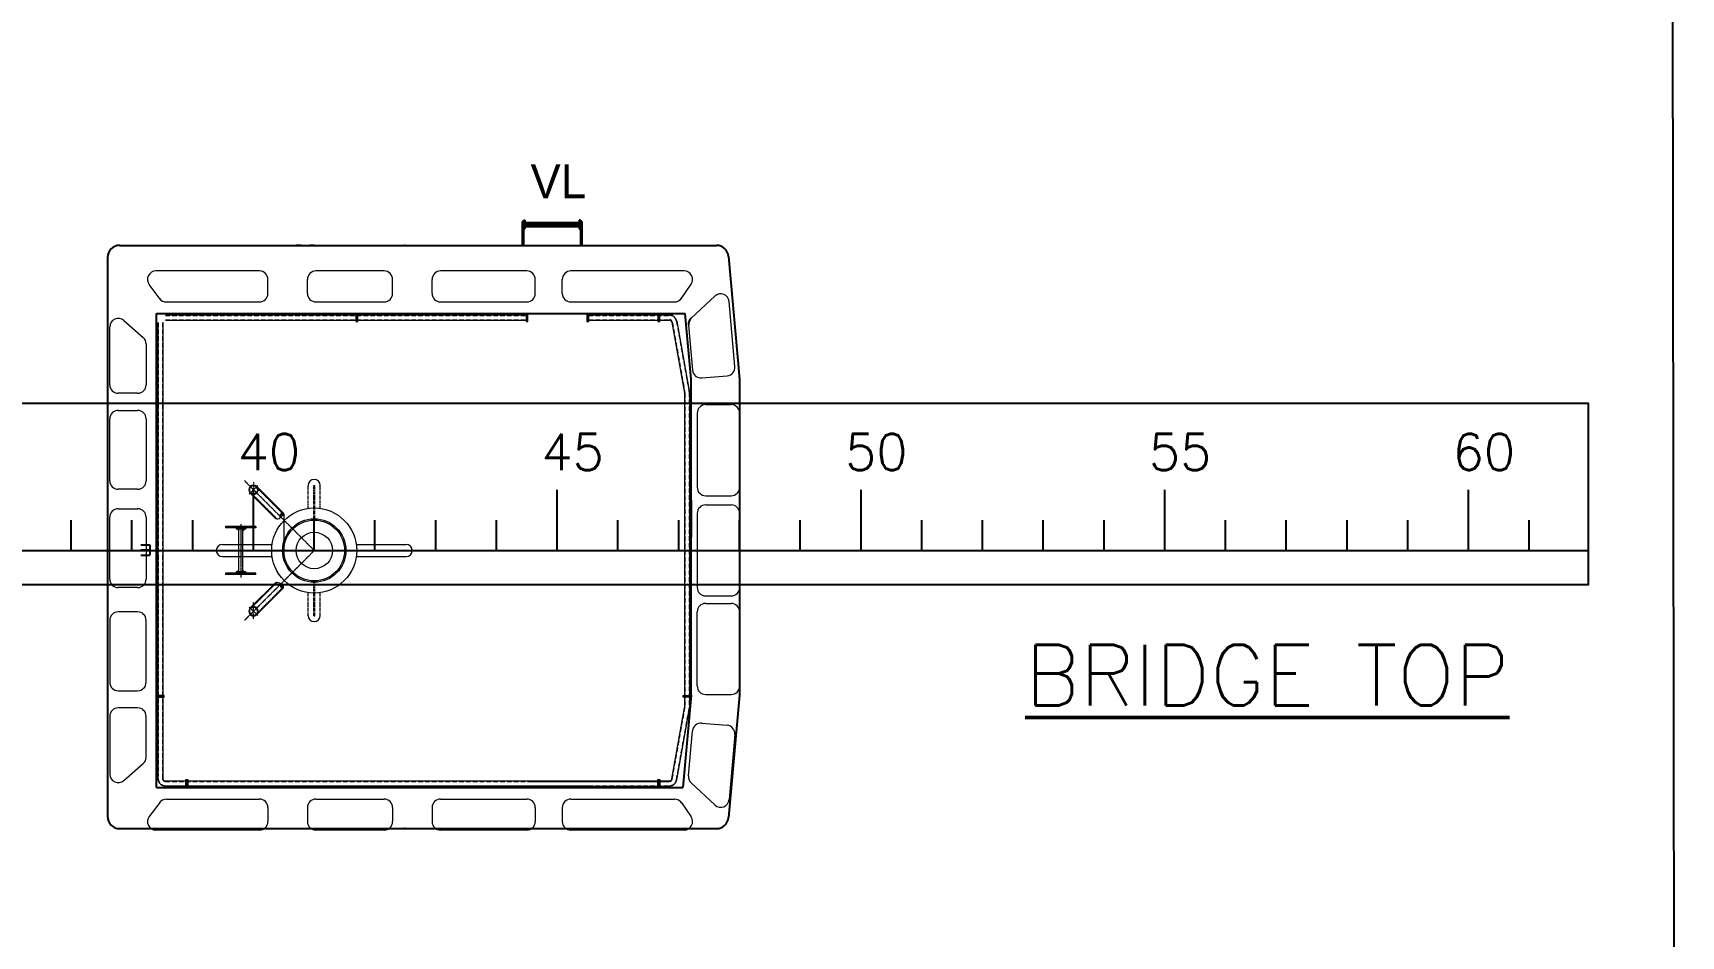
# Model space of a CAD drawing. Extents: x 766778 to 845620, y 133762 to 209800.
# Drawn here: x 832052 to 845616, y 180540 to 187972 of the extents above; entities that cross this region are included whole.
import ezdxf
from ezdxf.enums import TextEntityAlignment as Align
from ezdxf.xclip import XClip

# ---------------------------------------------------------------- set-up
doc = ezdxf.new("R2010")
doc.units = 0
doc.header["$MEASUREMENT"] = 0
doc.header["$XCLIPFRAME"] = 2
for name, pattern in [('CENTER', [2, 1.25, -0.25, 0.25, -0.25]), ('CONTINUA', [0]), ('DASHED', [0.75, 0.5, -0.25]), ('HIDDEN2', [0.1875, 0.125, -0.0625])]:
    doc.linetypes.add(name, pattern=pattern)
doc.layers.get('0').update_dxf_attribs({"color": 1, "linetype": 'CONTINUOUS'})
for name, color, linetype in [('GA', 7, 'CONTINUOUS'), ('OUTFIT-ESCAPE LADDERS', 7, 'CONTINUOUS'), ('SS', 1, 'CONTINUOUS')]:
    doc.layers.add(name, color=color, linetype=linetype)
doc.layers.add('TXT-050', color=3, linetype='CONTINUOUS', lineweight=50)
doc.styles.add('Annotative', font='txt')
doc.styles.add('ROMANS', font='ROMANS')

# ---------------------------------------------------------------- blocks, each defined once
blk = doc.blocks.new('BL FRAME RULER')
at = {"color": 1, "linetype": 'Continuous'}
for points in [[(221108, 79357), (221108, 79857)], [(223608, 79357), (223608, 79857)], [(226108, 79357), (226108, 79857)], [(228608, 79357), (228608, 79857)], [(231108, 79357), (231108, 79857)], [(219608, 79357), (219608, 79607)], [(220108, 79357), (220108, 79607)], [(220608, 79357), (220608, 79607)], [(221608, 79357), (221608, 79607)], [(222108, 79357), (222108, 79607)], [(222608, 79357), (222608, 79607)], [(223108, 79357), (223108, 79607)], [(224108, 79357), (224108, 79607)], [(224608, 79357), (224608, 79607)], [(225108, 79357), (225108, 79607)], [(225608, 79357), (225608, 79607)], [(226608, 79357), (226608, 79607)], [(227108, 79357), (227108, 79607)], [(227608, 79357), (227608, 79607)], [(228108, 79357), (228108, 79607)], [(229108, 79357), (229108, 79607)], [(229608, 79357), (229608, 79607)], [(230108, 79357), (230108, 79607)], [(230608, 79357), (230608, 79607)], [(231608, 79357), (231608, 79607)]]:
    blk.add_lwpolyline(points, dxfattribs=at)
at = {"linetype": 'Continuous'}
blk.add_lwpolyline([(198608, 79357), (233608, 79357)], dxfattribs=at)
at = {"color": 7, "linetype": 'Continuous', "char_height": 300, "attachment_point": 1, "style": 'ROMANS'}
for s, insert in [('40', (220977, 80319)), ('45', (223477, 80319)), ('50', (225977, 80319)), ('55', (228477, 80319)), ('60', (230977, 80319))]:
    blk.add_mtext_dynamic_manual_height_columns(s, width=571.62, gutter_width=1, heights=[0], dxfattribs=dict(at, insert=insert))
blk = doc.blocks.new('VERTICAL LADDER')
at = {"color": 0, "linetype": 'ByBlock', "lineweight": -2}
for p, q in [((-220, -7), (-220, 166)), ((-210, 8), (-210, 166)), ((210, -7), (210, 166)), ((220, -7), (220, 166)), ((-215, 0), (-215, 31)), ((215, 31), (-215, 31)), ((-215, 16), (215, 16)), ((-215, 0), (215, 0)), ((-200, 48), (-210, 48)), ((-210, -17), (-210, 37)), ((-200, -17), (-200, 48)), ((200, -17), (200, 48)), ((200, 48), (210, 48)), ((210, -17), (210, 37)), ((210, -17), (210, 36)), ((215, 0), (215, 31)), ((-220, -7), (-210, -7)), ((-210, -17), (-200, -17)), ((210, -17), (200, -17)), ((220, -7), (210, -7))]:
    blk.add_line(p, q, dxfattribs=at)
at = {"ltscale": 2.5}
for points in [[(-220, 166), (-210, 166)], [(210, 166), (220, 166)]]:
    blk.add_lwpolyline(points, dxfattribs=at)
blk = doc.blocks.new('FN2')
at = {"color": 253, "linetype": 'CENTER', "lineweight": 9}
for p, q in [((23913, 21092), (24488, 20517)), ((23883, 20733), (23883, 20296)), ((23913, 19941), (24488, 20517))]:
    blk.add_line(p, q, dxfattribs=at)
at = {"color": 253, "lineweight": 9, "ltscale": 0.15}
for p, q in [((23953, 20982), (24023, 21052)), ((24484, 21053), (24492, 21053)), ((23682, 20521), (24227, 20521)), ((23682, 20513), (24227, 20513)), ((23732, 20567), (24142, 20567)), ((24749, 20521), (25294, 20521)), ((24749, 20513), (25294, 20513)), ((24835, 20567), (25245, 20567)), ((23732, 20467), (24142, 20467)), ((24835, 20467), (25245, 20467)), ((23953, 20052), (24023, 19982)), ((24484, 19980), (24492, 19980))]:
    blk.add_line(p, q, dxfattribs=at)
at = {"color": 253, "linetype": 'CENTER', "lineweight": 9, "ltscale": 0.15}
for p, q in [((23988, 21080), (23988, 20941)), ((23988, 19954), (23988, 20092))]:
    blk.add_line(p, q, dxfattribs=at)
at = {"color": 253, "linetype": 'HIDDEN2', "lineweight": 9}
for p, q in [((24225, 20826), (24011, 21040)), ((24180, 20779), (23965, 20994)), ((24180, 20255), (23965, 20040)), ((24225, 20208), (24011, 19994))]:
    blk.add_line(p, q, dxfattribs=at)
at = {"color": 253, "linetype": 'Continuous', "lineweight": 9, "ltscale": 20}
for p, q in [((24234, 20824), (24015, 21044)), ((24172, 20779), (23961, 20990)), ((24172, 20255), (23961, 20044)), ((24234, 20209), (24015, 19990))]:
    blk.add_line(p, q, dxfattribs=at)
at = {"color": 253, "linetype": 'CENTER', "lineweight": 9, "ltscale": 20}
for p, q in [((24438, 20863), (24438, 21052)), ((24484, 20778), (24484, 21053)), ((24492, 20778), (24492, 21053)), ((24538, 20863), (24538, 21052)), ((24484, 19980), (24484, 20256)), ((24492, 19980), (24492, 20256)), ((24438, 19980), (24438, 20170)), ((24538, 19980), (24538, 20170))]:
    blk.add_line(p, q, dxfattribs=at)
at = {"color": 253, "linetype": 'Continuous', "lineweight": 9}
for p, q in [((24008, 20714), (23758, 20714)), ((24008, 20704), (23758, 20704)), ((23846, 20704), (23846, 20692)), ((23921, 20692), (23846, 20692)), ((23856, 20692), (23868, 20679)), ((23868, 20342), (23868, 20692)), ((23899, 20342), (23899, 20692)), ((23910, 20692), (23899, 20679)), ((23921, 20704), (23921, 20692)), ((23921, 20692), (23931, 20704)), ((23856, 20342), (23868, 20355)), ((23910, 20342), (23899, 20355)), ((24008, 20330), (23758, 20330)), ((24008, 20320), (23758, 20320)), ((23921, 20342), (23846, 20342)), ((23846, 20342), (23846, 20330)), ((23921, 20330), (23846, 20330)), ((23921, 20342), (23921, 20330)), ((23921, 20342), (23931, 20330))]:
    blk.add_line(p, q, dxfattribs=at)
at = {"color": 253, "lineweight": 9, "ltscale": 0.25}
for p, q in [((23758, 20714), (23758, 20704)), ((24008, 20714), (24008, 20704)), ((24488, 20517), (24488, 20517)), ((23758, 20330), (23758, 20320)), ((24008, 20320), (24008, 20330))]:
    blk.add_line(p, q, dxfattribs=at)
at = {"color": 253, "linetype": 'CONTINUA', "lineweight": 9, "ltscale": 20}
blk.add_line((23732, 20513), (23732, 20521), dxfattribs=at)
at = {"color": 253, "lineweight": 9, "ltscale": 0.15}
for radius in [350, 261, 250, 150]:
    blk.add_circle((24488, 20517), radius, dxfattribs=at)
at = {"color": 253, "lineweight": 9, "ltscale": 0.25}
for centre, radius, start, end in [((23988, 21017), 38, 45.0082, 225.0082), ((24488, 21052), 50, 0, 180), ((23988, 20017), 38, 134.9918, 314.9918), ((24488, 19982), 50, 180, 0)]:
    blk.add_arc(centre, radius, start, end, dxfattribs=at)
at = {"color": 253, "linetype": 'HIDDEN2', "lineweight": 9}
for centre, radius, start, end in [((23988, 21017), 32.8, 45.0082, 225.0082), ((23988, 21017), 38, 225.0082, 45.0082), ((23988, 21017), 32.8, 225.0082, 45.0082), ((23988, 20017), 32.8, 134.9918, 314.9918), ((23988, 20017), 38, 314.9918, 134.9918), ((23988, 20017), 32.8, 314.9918, 134.9918)]:
    blk.add_arc(centre, radius, start, end, dxfattribs=at)
at = {"color": 253, "lineweight": 9, "ltscale": 0.15}
for centre, start, end in [((23732, 20517), 90, 270), ((25244, 20517), 270, 90)]:
    blk.add_arc(centre, 50, start, end, dxfattribs=at)
for points in [[(24172, 20779), (24180, 20779), (24201, 20781), (24208, 20787), (24209, 20796), (24210, 20808), (24212, 20816), (24219, 20823), (24225, 20826), (24234, 20825), (24236, 20815), (24231, 20806), (24224, 20801), (24209, 20796)], [(24172, 20255), (24180, 20255), (24201, 20252), (24208, 20246), (24209, 20237), (24210, 20225), (24212, 20217), (24219, 20211), (24225, 20208), (24234, 20209), (24236, 20218), (24231, 20228), (24224, 20232), (24209, 20237)]]:
    blk.add_spline(points, degree=3, dxfattribs=at)
for points, knots in [([(24215, 20803), (24215, 20804), (24215, 20804), (24215, 20805), (24215, 20806), (24215, 20807), (24215, 20807), (24215, 20808), (24215, 20808), (24215, 20809), (24215, 20809), (24215, 20810), (24215, 20810), (24215, 20812), (24216, 20813), (24216, 20814), (24217, 20814), (24217, 20815), (24217, 20815), (24219, 20816), (24220, 20817), (24221, 20818), (24221, 20819), (24222, 20819), (24222, 20819), (24222, 20819), (24223, 20819), (24223, 20820), (24224, 20820), (24225, 20820), (24225, 20821), (24226, 20821), (24226, 20821), (24227, 20821), (24228, 20821), (24229, 20821), (24229, 20821), (24230, 20821), (24230, 20821), (24231, 20821), (24231, 20821), (24231, 20821)], [49.234711, 49.234711, 49.234711, 49.234711, 50.336254, 50.336254, 52.539341, 52.539341, 53.752832, 53.752832, 54.86025, 54.86025, 55.967668, 55.967668, 58.182504, 58.182504, 62.612177, 62.612177, 64.241998, 64.241998, 65.871819, 65.871819, 70.862115, 70.862115, 71.967032, 71.967032, 72.83659, 72.83659, 73.706148, 73.706148, 75.445265, 75.445265, 77.697555, 77.697555, 79.949846, 79.949846, 82.202137, 82.202137, 84.454427, 84.454427, 86.113047, 86.113047, 87.25659, 87.25659, 87.25659, 87.25659]), ([(24231, 20821), (24231, 20821), (24231, 20821), (24231, 20821), (24231, 20821), (24231, 20820), (24231, 20820), (24231, 20819), (24231, 20819), (24231, 20818), (24231, 20817), (24231, 20816), (24231, 20816), (24231, 20815), (24231, 20814), (24230, 20813), (24230, 20812), (24229, 20811), (24229, 20810), (24228, 20810), (24228, 20810), (24228, 20809), (24228, 20809), (24227, 20809), (24227, 20809), (24226, 20808), (24225, 20807), (24223, 20807), (24222, 20806), (24220, 20805), (24218, 20805), (24216, 20804), (24215, 20803), (24215, 20803)], [89.010628, 89.010628, 89.010628, 89.010628, 89.826698, 89.826698, 91.464298, 91.464298, 93.101898, 93.101898, 94.739498, 94.739498, 96.745202, 96.745202, 98.115105, 98.115105, 100.941587, 100.941587, 104.538914, 104.538914, 106.730458, 106.730458, 107.91355, 107.91355, 109.327633, 109.327633, 110.741716, 110.741716, 114.759276, 114.759276, 117.128808, 117.128808, 122.419062, 122.419062, 124.591135, 124.591135, 124.591135, 124.591135]), ([(24215, 20230), (24215, 20230), (24215, 20230), (24215, 20228), (24215, 20228), (24215, 20227), (24215, 20226), (24215, 20226), (24215, 20225), (24215, 20225), (24215, 20225), (24215, 20224), (24215, 20223), (24215, 20222), (24216, 20221), (24216, 20220), (24217, 20219), (24217, 20219), (24217, 20218), (24219, 20217), (24220, 20216), (24221, 20215), (24221, 20215), (24222, 20215), (24222, 20215), (24222, 20214), (24223, 20214), (24223, 20214), (24224, 20214), (24225, 20213), (24225, 20213), (24226, 20213), (24226, 20212), (24227, 20212), (24228, 20212), (24229, 20212), (24229, 20212), (24230, 20212), (24230, 20212), (24231, 20212), (24231, 20213), (24231, 20213)], [49.234711, 49.234711, 49.234711, 49.234711, 50.336254, 50.336254, 52.539341, 52.539341, 53.752832, 53.752832, 54.86025, 54.86025, 55.967668, 55.967668, 58.182504, 58.182504, 62.612177, 62.612177, 64.241998, 64.241998, 65.871819, 65.871819, 70.862115, 70.862115, 71.967032, 71.967032, 72.83659, 72.83659, 73.706148, 73.706148, 75.445265, 75.445265, 77.697555, 77.697555, 79.949846, 79.949846, 82.202137, 82.202137, 84.454427, 84.454427, 86.113047, 86.113047, 87.25659, 87.25659, 87.25659, 87.25659]), ([(24231, 20213), (24231, 20213), (24231, 20213), (24231, 20213), (24231, 20213), (24231, 20213), (24231, 20214), (24231, 20214), (24231, 20215), (24231, 20216), (24231, 20216), (24231, 20217), (24231, 20218), (24231, 20219), (24231, 20219), (24230, 20221), (24230, 20222), (24229, 20223), (24229, 20223), (24228, 20224), (24228, 20224), (24228, 20224), (24228, 20224), (24227, 20225), (24227, 20225), (24226, 20226), (24225, 20226), (24223, 20227), (24222, 20227), (24220, 20228), (24218, 20229), (24216, 20230), (24215, 20230), (24215, 20230)], [89.010628, 89.010628, 89.010628, 89.010628, 89.826698, 89.826698, 91.464298, 91.464298, 93.101898, 93.101898, 94.739498, 94.739498, 96.745202, 96.745202, 98.115105, 98.115105, 100.941587, 100.941587, 104.538914, 104.538914, 106.730458, 106.730458, 107.91355, 107.91355, 109.327633, 109.327633, 110.741716, 110.741716, 114.759276, 114.759276, 117.128808, 117.128808, 122.419062, 122.419062, 124.591135, 124.591135, 124.591135, 124.591135])]:
    blk.add_open_spline(points, degree=3, knots=knots, dxfattribs=at)
at = {"layer": 'GA', "color": 253, "lineweight": 9}
blk.add_line((24238, 20817), (24238, 20517), dxfattribs=at)

msp = doc.modelspace()

# ---------------------------------------------------------------- hatches: boundary and pattern name
at = {"linetype": 'Continuous', "lineweight": 9}
for points in [[(834726, 185663.00045), (834710, 185663.00045), (834710, 185598.00045), (834726, 185598.00045)], [(836126, 185663.00045), (836110, 185663.00045), (836110, 185598.00045), (836126, 185598.00045)], [(836626, 185663.00045), (836610, 185663.00045), (836610, 185598.00045), (836626, 185598.00045)], [(837210, 185663.00045), (837194, 185663.00045), (837194, 185598.00045), (837210, 185598.00045)], [(833133, 182505.00045), (833133, 182521.00045), (833068, 182521.00045), (833068, 182505.00045)], [(837468, 182505.00045), (837468, 182521.00045), (837403, 182521.00045), (837403, 182505.00045)], [(833326, 181763.00045), (833310, 181763.00045), (833310, 181828.00045), (833326, 181828.00045)], [(837210, 181763.00045), (837194, 181763.00045), (837194, 181828.00045), (837210, 181828.00045)]]:
    msp.add_hatch(color=252, dxfattribs=at).paths.add_polyline_path(points)

# ---------------------------------------------------------------- linework, layer by layer
at = {"color": 7, "linetype": 'Continuous'}
msp.add_line((845517.23483, 209799.79575), (845616, 136669), dxfattribs=at)
at = {"color": 3, "linetype": 'Continuous'}
for p, q in [((832665.5717, 186124.00045), (832665.5717, 181524.00045)), ((832765.5717, 186224.00045), (837677.07311, 186224.00045)), ((837776.67475, 186132.91748), (837867, 185124.00045)), ((833068, 181762.54335), (833068, 185662.54335)), ((833068, 185662.54335), (837419.56429, 185662.51731)), ((837468.52037, 185124.00045), (837419.56429, 185662.51731)), ((837468.52037, 185124.00045), (837419.56429, 185662.51731)), ((837468.52037, 182524.00045), (837468.52037, 185124.00045)), ((837468.52037, 183713.00045), (837468.52037, 185124.00045)), ((837867, 185124.00045), (837867, 182524.00045)), ((837468.52037, 182524.00045), (837399.29699, 181762.54335)), ((837468.52037, 182524.00045), (837399.29699, 181762.54335)), ((837867, 182524.00045), (837776.67475, 181515.08342)), ((833068, 181762.54335), (837399.29699, 181762.54335)), ((832765.5717, 181424.00045), (837677.07311, 181424.00045))]:
    msp.add_line(p, q, dxfattribs=at)
at = {"color": 6}
for p, q in [((834168.52037, 186224.00045), (834268.52037, 186224.00045)), ((834321.02037, 186224.00045), (834331.02037, 186224.00045)), ((834366.02037, 186224.00045), (834331.02037, 186224.00045)), ((835116.02037, 186224.00045), (835106.02037, 186224.00045)), ((833014.28622, 183760.54943), (833014.28622, 183675.05242)), ((834321.02037, 181424.00045), (834331.02037, 181424.00045)), ((835116.02037, 181424.00045), (835106.02037, 181424.00045))]:
    msp.add_line(p, q, dxfattribs=at)
at = {"color": 252, "linetype": 'Continuous', "lineweight": 9}
for p, q in [((833079.25, 185589.25045), (833079.25, 181836.75045)), ((833121.75, 185589.25045), (833121.75, 181836.75045)), ((833141.75, 185651.75045), (836110, 185651.75045)), ((833141.75, 185609.25045), (836110, 185609.25045)), ((836626, 185651.75045), (837290.24633, 185651.75045)), ((836626, 185609.25045), (837290.24633, 185609.25045)), ((837309.93525, 185592.76416), (837414.23453, 185008.32859)), ((837351.77422, 185600.23081), (837456.74676, 185012.02262)), ((837414.25, 185008.15381), (837414.25, 182417.84708)), ((837456.75, 185011.98604), (837456.75, 182414.01486)), ((837309.93525, 181833.23673), (837414.23453, 182417.67231)), ((837351.77422, 181825.77009), (837456.74676, 182413.97828)), ((833141.75, 181816.75045), (836626, 181816.75045)), ((833141.75, 181774.25045), (836126, 181774.25045)), ((836126, 181774.25045), (837290.24633, 181774.25045)), ((836626, 181816.75045), (837290.24633, 181816.75045))]:
    msp.add_line(p, q, dxfattribs=at)
at = {"color": 6, "ltscale": 0.5}
msp.add_line((833068.52037, 185182.00045, 5.64218), (833068.52037, 185174.00045, 5.64218), dxfattribs=at)
at = {"color": 7}
for p, q in [((832940.48302, 183760.54943), (833014.28622, 183760.54943)), ((832940.48302, 183717.80092), (833014.28622, 183717.80092)), ((832940.48302, 183675.05242), (833014.28622, 183675.05242))]:
    msp.add_line(p, q, dxfattribs=at)
at = {"color": 252, "linetype": 'Continuous', "lineweight": 9}
for points in [[(834710, 185598.00045), (834726, 185598.00045), (834726, 185663.00045), (834710, 185663.00045)], [(836110, 185598.00045), (836126, 185598.00045), (836126, 185663.00045), (836110, 185663.00045)], [(836610, 185598.00045), (836626, 185598.00045), (836626, 185663.00045), (836610, 185663.00045)], [(837194, 185598.00045), (837210, 185598.00045), (837210, 185663.00045), (837194, 185663.00045)], [(833068, 182521.00045), (833068, 182505.00045), (833133, 182505.00045), (833133, 182521.00045)], [(837468, 182521.00045), (837468, 182505.00045), (837403, 182505.00045), (837403, 182521.00045)], [(833310, 181828.00045), (833326, 181828.00045), (833326, 181763.00045), (833310, 181763.00045)], [(837194, 181828.00045), (837210, 181828.00045), (837210, 181763.00045), (837194, 181763.00045)]]:
    msp.add_lwpolyline(points, close=True, dxfattribs=at)
at = {"color": 3, "linetype": 'Continuous'}
for centre, radius, start, end in [((832765.5717, 186124.00045), 100, 90, 180), ((837677.07311, 186124.00045), 100, 5.115876854, 90), ((837517.31566, 185574.40924), 70, 132.981266167, 185.055732534), ((832765.5717, 181524.00045), 100, 180, 270), ((837677.07311, 181524.00045), 100, 270, 354.884123146)]:
    msp.add_arc(centre, radius, start, end, dxfattribs=at)
at = {"color": 252, "linetype": 'Continuous', "lineweight": 9}
for centre, radius, start, end in [((837290.24633, 185589.25045), 62.5, 10.118569868, 90), ((837290.24633, 185589.25045), 20, 10.118569868, 90), ((833141.75, 181836.75045), 62.5, 180, 270), ((833141.75, 181836.75045), 20, 180, 270), ((837290.24633, 181836.75045), 20, 270, 349.881430132), ((837290.24633, 181836.75045), 62.5, 270, 349.881430132)]:
    msp.add_arc(centre, radius, start, end, dxfattribs=at)
at = {"layer": 'GA'}
msp.add_line((836360.52037, 186224.00045), (836368.52037, 186224.00045), dxfattribs=at)
at = {"layer": 'GA', "color": 253, "lineweight": 9}
for p, q in [((833916.28905, 186013.78663), (833064.31543, 186013.78663)), ((834941.28905, 186013.78663), (834381.28905, 186013.78663)), ((836116.28905, 186013.78663), (835406.28905, 186013.78663)), ((837410.48315, 186013.76059), (836478.52541, 186013.76059)), ((833097.71764, 185782.36153), (833008.27793, 185901.83667)), ((833986.28905, 185828.57894), (833986.28905, 185943.78663)), ((834311.28905, 185828.57894), (834311.28905, 185943.78663)), ((835011.28905, 185828.57894), (835011.28905, 185943.78663)), ((835336.28905, 185828.57894), (835336.28905, 185943.78663)), ((836186.28905, 185828.57894), (836186.28905, 185943.78663)), ((836408.52541, 185828.5529), (836408.52541, 185943.76059)), ((837385.8348, 185784.22154), (837468.18577, 185904.13221)), ((833150.29093, 185758.57894), (833916.28905, 185758.57894)), ((834381.28905, 185758.57894), (834941.28905, 185758.57894)), ((835406.28905, 185758.57894), (836116.28905, 185758.57894)), ((836478.52541, 185758.5529), (837331.66166, 185758.5529)), ((837829.10425, 185227.45143), (837781.80638, 185762.07844)), ((837447.588, 185568.24051), (837480.46594, 185196.60778)), ((832683.49178, 185077.287), (832683.49178, 185553.36802)), ((832983.49178, 185413.84338), (832983.49178, 185077.287)), ((837556.36233, 185133.04885), (837765.54531, 185151.55504)), ((832913.49178, 185007.287), (832753.49178, 185007.287)), ((837588.7976, 184913.64323), (837798.7976, 184913.64323)), ((832683.49178, 184287.19671), (832683.49178, 184796.67691)), ((832753.49178, 184866.67691), (832913.49178, 184866.67691)), ((832983.49178, 184796.67691), (832983.49178, 184287.19671)), ((837518.7976, 184843.64323), (837518.7976, 184233.64323)), ((837868.7976, 184233.64323), (837868.7976, 184843.64323)), ((832913.49178, 184217.19671), (832753.49178, 184217.19671)), ((837588.7976, 184163.64323), (837798.7976, 184163.64323)), ((837588.7976, 184088.77634), (837798.7976, 184088.77634)), ((832683.49178, 183477.85645), (832683.49178, 183987.33665)), ((832753.49178, 184057.33665), (832913.49178, 184057.33665)), ((832983.49178, 183987.33665), (832983.49178, 183477.85645)), ((837518.7976, 184018.77634), (837518.7976, 183408.77634)), ((837868.7976, 183408.77634), (837868.7976, 184018.77634)), ((832913.49178, 183407.85645), (832753.49178, 183407.85645)), ((837588.7976, 183338.77634), (837798.7976, 183338.77634)), ((837588.7976, 183278.11654), (837798.7976, 183278.11654)), ((832683.49178, 183138.36474), (832683.49178, 182628.88455)), ((832913.49178, 183208.36474), (832753.49178, 183208.36474)), ((832983.49178, 182628.88455), (832983.49178, 183138.36474)), ((837518.7976, 182598.11654), (837518.7976, 183208.11654)), ((837868.7976, 183208.11654), (837868.7976, 182598.11654)), ((832753.49178, 182558.88455), (832913.49178, 182558.88455)), ((837588.7976, 182528.11654), (837798.7976, 182528.11654)), ((832683.49178, 182348.27446), (832683.49178, 181872.19344)), ((832913.49178, 182418.27446), (832753.49178, 182418.27446)), ((832983.49178, 182011.71807), (832983.49178, 182348.27446)), ((837447.588, 181857.76038), (837480.46594, 182229.39312)), ((837556.36233, 182292.95205), (837765.54531, 182274.44586)), ((837829.10425, 182198.54947), (837781.80638, 181663.92245)), ((833097.71764, 181643.19993), (833008.27793, 181523.72479)), ((833150.29093, 181666.98251), (833916.28905, 181666.98251)), ((834381.28905, 181666.98251), (834941.28905, 181666.98251)), ((835406.28905, 181666.98251), (836116.28905, 181666.98251)), ((836478.52541, 181666.95648), (837331.66166, 181666.95648)), ((837385.8348, 181641.28784), (837468.18577, 181521.37717)), ((833986.28905, 181596.98251), (833986.28905, 181481.77483)), ((834311.28905, 181596.98251), (834311.28905, 181481.77483)), ((835011.28905, 181596.98251), (835011.28905, 181481.77483)), ((835336.28905, 181596.98251), (835336.28905, 181481.77483)), ((836186.28905, 181596.98251), (836186.28905, 181481.77483)), ((836408.52541, 181596.95648), (836408.52541, 181481.74879)), ((833916.28905, 181411.77483), (833064.31543, 181411.77483)), ((834941.28905, 181411.77483), (834381.28905, 181411.77483)), ((836116.28905, 181411.77483), (835406.28905, 181411.77483)), ((837410.48315, 181411.74879), (836478.52541, 181411.74879))]:
    msp.add_line(p, q, dxfattribs=at)
at = {"layer": 'GA', "color": 253, "linetype": 'Continuous', "lineweight": 9}
for p, q in [((837469.59251, 185625.61961), (837664.35557, 185807.12008)), ((832799.49826, 185606.12599), (832959.49826, 185466.60136)), ((832799.49826, 181819.43547), (832959.49826, 181958.9601)), ((837469.59251, 181800.38129), (837664.35557, 181618.88082))]:
    msp.add_line(p, q, dxfattribs=at)
at = {"layer": 'GA', "color": 7, "linetype": 'DASHED', "lineweight": 0, "ltscale": 75}
for p, q in [((833082.5, 185589.25045), (833082.5, 181856.64234)), ((833118.5, 185589.25045), (833118.5, 181836.75045)), ((833141.75, 185648.50045), (836110, 185648.50045)), ((833141.75, 185612.50045), (836110, 185612.50045)), ((836626, 185648.50045), (837290.24633, 185648.50045)), ((836626, 185612.50045), (837290.24633, 185612.50045)), ((837313.13471, 185593.33514), (837417.48546, 185008.61107)), ((837348.57477, 185599.65983), (837453.49583, 185011.74013)), ((837417.5, 185008.44687), (837417.5, 182417.55403)), ((837453.5, 185011.69298), (837453.5, 182414.30791)), ((837313.13471, 181832.66575), (837417.48546, 182417.38982)), ((837348.57477, 181826.34106), (837453.49583, 182414.26076)), ((833141.75, 181813.50045), (836126, 181813.50045)), ((836626, 181777.50045), (837290.24633, 181777.50045))]:
    msp.add_line(p, q, dxfattribs=at)
at = {"layer": 'GA', "color": 6}
msp.add_line((837468.52037, 184124.00045), (837468.52037, 183824.00045), dxfattribs=at)
at = {"layer": 'GA', "color": 1}
msp.add_line((833068.52037, 183974.00045), (833068.52037, 183824.00045), dxfattribs=at)
at = {"layer": 'GA', "color": 7, "lineweight": 0, "ltscale": 75}
for p, q in [((833141.75, 181777.50045), (836626, 181777.50045)), ((836126, 181813.50045), (837290.24633, 181813.50045))]:
    msp.add_line(p, q, dxfattribs=at)
at = {"layer": 'GA', "color": 253, "lineweight": 9}
for centre, start, end in [((833064.31543, 185943.78663), 90, 216.818717043), ((833916.28905, 185943.78663), 0, 90), ((834381.28905, 185943.78663), 90, 180), ((834941.28905, 185943.78663), 0, 90), ((835406.28905, 185943.78663), 90, 180), ((836116.28905, 185943.78663), 0, 90), ((836478.52541, 185943.76059), 90, 180), ((837410.48315, 185943.76059), 325.519917784, 90), ((833916.28905, 185828.57894), 270, 0), ((834381.28905, 185828.57894), 180, 270), ((834941.28905, 185828.57894), 270, 0), ((835406.28905, 185828.57894), 180, 270), ((836116.28905, 185828.57894), 270, 0), ((836478.52541, 185828.5529), 180, 270), ((833150.29093, 185828.57894), 216.818717043, 270), ((833150.29093, 185828.57894), 216.818717043, 270), ((833150.29093, 185828.57894), 216.818717043, 270), ((837331.37994, 185828.57894), 270, 325.519917784), ((837550.1936, 185202.77651), 185.055732534, 275.055732536), ((837759.37658, 185221.2827), 275.055732536, 5.055732534), ((832753.49178, 185077.287), 180, 270), ((832913.49178, 185077.287), 270, 0), ((837588.7976, 184843.64323), 90, 180), ((837798.7976, 184843.64323), 0, 90), ((832753.49178, 184796.67691), 90, 180), ((832913.49178, 184796.67691), 0, 90), ((832753.49178, 184287.19671), 180, 270), ((832913.49178, 184287.19671), 270, 0), ((837588.7976, 184233.64323), 180, 270), ((837798.7976, 184233.64323), 270, 0), ((837588.7976, 184018.77634), 90, 180), ((837798.7976, 184018.77634), 0, 90), ((832753.49178, 183987.33665), 90, 180), ((832913.49178, 183987.33665), 0, 90), ((832753.49178, 183477.85645), 180, 270), ((832913.49178, 183477.85645), 270, 0), ((837588.7976, 183408.77634), 180, 270), ((837798.7976, 183408.77634), 270, 0), ((837588.7976, 183208.11654), 90, 180), ((837798.7976, 183208.11654), 0, 90), ((832753.49178, 183138.36474), 90, 180), ((832913.49178, 183138.36474), 0, 90), ((832753.49178, 182628.88455), 180, 270), ((832913.49178, 182628.88455), 270, 0), ((837588.7976, 182598.11654), 180, 270), ((837798.7976, 182598.11654), 270, 0), ((832753.49178, 182348.27446), 90, 180), ((832913.49178, 182348.27446), 0, 90), ((837550.1936, 182223.22439), 84.944267464, 174.944267464), ((837759.37658, 182204.7182), 354.944267464, 84.944267464), ((833150.29093, 181596.98251), 90, 143.181282957), ((833150.29093, 181596.98251), 90, 143.181282957), ((833150.29093, 181596.98251), 90, 143.181282957), ((833916.28905, 181596.98251), 0, 90), ((834381.28905, 181596.98251), 90, 180), ((834941.28905, 181596.98251), 0, 90), ((835406.28905, 181596.98251), 90, 180), ((836116.28905, 181596.98251), 0, 90), ((836478.52541, 181596.95648), 90, 180), ((837331.66166, 181596.95648), 34.480082216, 90), ((833064.31543, 181481.77483), 143.181282957, 270), ((837410.48315, 181481.74879), 270, 34.480082216), ((833916.28905, 181481.77483), 270, 0), ((834381.28905, 181481.77483), 180, 270), ((834941.28905, 181481.77483), 270, 0), ((835406.28905, 181481.77483), 180, 270), ((836116.28905, 181481.77483), 270, 0), ((836478.52541, 181481.74879), 180, 270)]:
    msp.add_arc(centre, 70, start, end, dxfattribs=at)
at = {"layer": 'GA', "color": 253, "linetype": 'Continuous', "lineweight": 9}
for centre, start, end in [((837712.07872, 185755.90971), 5.055732534, 132.981266167), ((832753.49178, 185553.36802), 48.910629686, 180), ((832913.49178, 185413.84338), 0, 48.910629686), ((832913.49178, 182011.71807), 311.089370314, 0), ((832753.49178, 181872.19344), 180, 311.089370314), ((837517.31566, 181851.59165), 174.944267464, 227.018733834), ((837712.07872, 181670.09118), 227.018733834, 354.944267464)]:
    msp.add_arc(centre, 70, start, end, dxfattribs=at)
at = {"layer": 'GA', "color": 7, "linetype": 'DASHED', "lineweight": 0, "ltscale": 75}
for centre, radius, start, end in [((837290.24633, 185589.25045), 59.25, 10.118569868, 90), ((837290.24633, 185589.25045), 23.25, 10.118569868, 90), ((833141.75, 181836.75045), 59.25, 180, 270), ((833141.75, 181836.75045), 23.25, 180, 270), ((837290.24633, 181836.75045), 23.25, 270, 349.881430132), ((837290.24633, 181836.75045), 59.25, 270, 349.881430132)]:
    msp.add_arc(centre, radius, start, end, dxfattribs=at)
at = {"layer": 'SS', "color": 7}
msp.add_line((834258.49733, 186224.03206), (834218.49733, 186224.03206), dxfattribs=at)

# ---------------------------------------------------------------- block references
at = {"color": 250, "linetype": 'Continuous'}
ref = msp.add_blockref('BL FRAME RULER', (612758.92267, 104355.73366), dxfattribs=at)
XClip(ref).set_block_clipping_path([(208476.6583222296, 79078.2651219059), (232095.696427579, 80567.5297063788)])
msp.add_blockref('FN2', (809878.86837, 163196.20831))
at = {"layer": 'OUTFIT-ESCAPE LADDERS', "ltscale": 2.5, "xscale": -1.11627906976658, "yscale": 1.11627906976658, "zscale": 1.11627906976658, "rotation": 179.9999999999053}
msp.add_blockref('VERTICAL LADDER', (836324.41225, 186412.92399), dxfattribs=at)

# ---------------------------------------------------------------- texts
at = {"layer": 'OUTFIT-ESCAPE LADDERS', "style": 'Annotative'}
msp.add_text('VL', height=280, dxfattribs=at).set_placement((836146.52395, 186612.41672))
at = {"layer": 'TXT-050', "style": 'ROMANS'}
msp.add_text('%%UBRIDGE TOP', height=500, rotation=360, dxfattribs=at).set_placement((842210.50898, 182437.82715), align=Align.CENTER)

doc.saveas('drawing.dxf')
